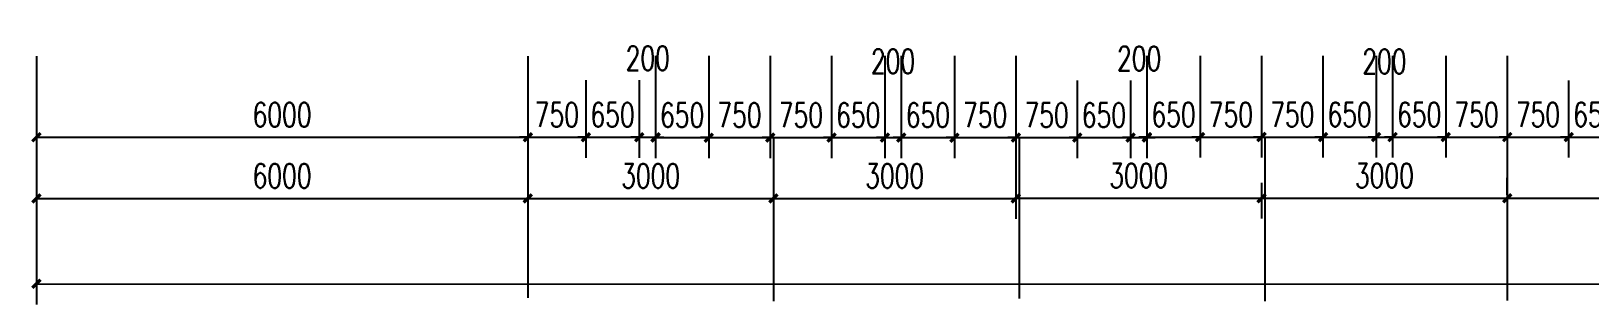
# Model space of a CAD drawing. Header units: millimetres. Extents: x -150677 to 588340, y -254013 to 149700.
# Drawn here: x 148189 to 167221, y 10123 to 13466 of the extents above; entities that cross this region are included whole.
import ezdxf

# ---------------------------------------------------------------- set-up
doc = ezdxf.new("R2010")
doc.units = ezdxf.units.MM
doc.header["$LTSCALE"] = 10
doc.header["$MEASUREMENT"] = 0
doc.layers.add('PUB_DIM', color=3, linetype='Continuous')
doc.styles.add('_TCH_DIM_T3', font='SIMPLEX', dxfattribs={"width": 0.705882, "bigfont": 'GBCBIG'})
doc.dimstyles.new('_TCH_ARCH&&100', dxfattribs={"dimtxt": 297.5, "dimasz": 100, "dimexe": 250, "dimexo": 300, "dimgap": 126.25, "dimtad": 1, "dimdec": 0, "dimzin": 0, "dimdsep": 46, "dimtxsty": '_TCH_DIM_T3', "dimblk": 'ARCHTICK', "dimcen": 0.09, "dimclrt": 7, "dimazin": 2, "dimtfac": 1, "dimtdec": 0, "dimtix": 1, "dimtmove": 2, "dimatfit": 3, "dimfxl": 1, "dimtolj": 1, "dimtzin": 0, "dimarcsym": 0})

# ---------------------------------------------------------------- blocks, each defined once
blk = doc.blocks.new('_ArchTick')
at = {"color": 0, "linetype": 'ByBlock', "const_width": 0.4}
blk.add_lwpolyline([(-0.5, -0.5), (0.5, 0.5)], dxfattribs=at)
blk = doc.blocks.new('*D46')
at = {"layer": 'Defpoints', "color": 0, "transparency": 16777216}
for p in [(148253, 13461), (154253, 13461), (154253, 12170)]:
    blk.add_point(p, dxfattribs=at)
at = {"layer": 'PUB_DIM', "color": 0, "lineweight": -2, "transparency": 16777216}
for p, q in [((148253, 13161), (148253, 11920)), ((154253, 13161), (154253, 11920)), ((148253, 12170), (154253, 12170))]:
    blk.add_line(p, q, dxfattribs=at)
at = {"layer": 'PUB_DIM', "color": 0, "lineweight": -2, "transparency": 16777216, "xscale": 100, "yscale": 100, "zscale": 100, "rotation": 180}
blk.add_blockref('_ArchTick', (148253, 12170), dxfattribs=at)
at = {"layer": 'PUB_DIM', "color": 0, "lineweight": -2, "transparency": 16777216, "xscale": 100, "yscale": 100, "zscale": 100}
blk.add_blockref('_ArchTick', (154253, 12170), dxfattribs=at)
at = {"layer": 'PUB_DIM', "color": 7, "transparency": 16777216, "insert": (151253, 12445), "char_height": 297.5, "attachment_point": 5, "style": '_TCH_DIM_T3'}
blk.add_mtext('\\A1;6000', dxfattribs=at)
blk = doc.blocks.new('*D47')
at = {"layer": 'Defpoints', "color": 0, "transparency": 16777216}
for p in [(148253, 12215), (154253, 12215), (154253, 11423)]:
    blk.add_point(p, dxfattribs=at)
at = {"layer": 'PUB_DIM', "color": 0, "lineweight": -2, "transparency": 16777216}
for p, q in [((148253, 11915), (148253, 11173)), ((154253, 11915), (154253, 11173)), ((148253, 11423), (154253, 11423))]:
    blk.add_line(p, q, dxfattribs=at)
at = {"layer": 'PUB_DIM', "color": 0, "lineweight": -2, "transparency": 16777216, "xscale": 100, "yscale": 100, "zscale": 100, "rotation": 180}
blk.add_blockref('_ArchTick', (148253, 11423), dxfattribs=at)
at = {"layer": 'PUB_DIM', "color": 0, "lineweight": -2, "transparency": 16777216, "xscale": 100, "yscale": 100, "zscale": 100}
blk.add_blockref('_ArchTick', (154253, 11423), dxfattribs=at)
at = {"layer": 'PUB_DIM', "color": 7, "transparency": 16777216, "insert": (151253, 11698), "char_height": 297.5, "attachment_point": 5, "style": '_TCH_DIM_T3'}
blk.add_mtext('\\A1;6000', dxfattribs=at)
blk = doc.blocks.new('*D48')
at = {"layer": 'Defpoints', "color": 0, "transparency": 16777216}
for p in [(154253, 12215), (157253, 12215), (157253, 11423)]:
    blk.add_point(p, dxfattribs=at)
at = {"layer": 'PUB_DIM', "color": 0, "lineweight": -2, "transparency": 16777216}
for p, q in [((154253, 11915), (154253, 11173)), ((157253, 11915), (157253, 11173)), ((154253, 11423), (157253, 11423))]:
    blk.add_line(p, q, dxfattribs=at)
at = {"layer": 'PUB_DIM', "color": 0, "lineweight": -2, "transparency": 16777216, "xscale": 100, "yscale": 100, "zscale": 100, "rotation": 180}
blk.add_blockref('_ArchTick', (154253, 11423), dxfattribs=at)
at = {"layer": 'PUB_DIM', "color": 0, "lineweight": -2, "transparency": 16777216, "xscale": 100, "yscale": 100, "zscale": 100}
blk.add_blockref('_ArchTick', (157253, 11423), dxfattribs=at)
at = {"layer": 'PUB_DIM', "color": 7, "transparency": 16777216, "insert": (155753, 11698), "char_height": 297.5, "attachment_point": 5, "style": '_TCH_DIM_T3'}
blk.add_mtext('\\A1;3000', dxfattribs=at)
blk = doc.blocks.new('*D49')
at = {"layer": 'Defpoints', "color": 0, "transparency": 16777216}
for p in [(157253, 12215), (160213, 12215), (160213, 11423)]:
    blk.add_point(p, dxfattribs=at)
at = {"layer": 'PUB_DIM', "color": 0, "lineweight": -2, "transparency": 16777216}
for p, q in [((157253, 11915), (157253, 11173)), ((160213, 11915), (160213, 11173)), ((157253, 11423), (160213, 11423))]:
    blk.add_line(p, q, dxfattribs=at)
at = {"layer": 'PUB_DIM', "color": 0, "lineweight": -2, "transparency": 16777216, "xscale": 100, "yscale": 100, "zscale": 100, "rotation": 180}
blk.add_blockref('_ArchTick', (157253, 11423), dxfattribs=at)
at = {"layer": 'PUB_DIM', "color": 0, "lineweight": -2, "transparency": 16777216, "xscale": 100, "yscale": 100, "zscale": 100}
blk.add_blockref('_ArchTick', (160213, 11423), dxfattribs=at)
at = {"layer": 'PUB_DIM', "color": 7, "transparency": 16777216, "insert": (158733, 11698), "char_height": 297.5, "attachment_point": 5, "style": '_TCH_DIM_T3'}
blk.add_mtext('\\A1;3000', dxfattribs=at)
blk = doc.blocks.new('*D50')
at = {"layer": 'Defpoints', "color": 0, "transparency": 16777216}
for p in [(169213, 11426), (166213, 11167), (169213, 11167)]:
    blk.add_point(p, dxfattribs=at)
at = {"layer": 'PUB_DIM', "color": 0, "lineweight": -2, "transparency": 16777216}
for p, q in [((166213, 11467), (166213, 11676)), ((169213, 11467), (169213, 11676)), ((166213, 11426), (169213, 11426))]:
    blk.add_line(p, q, dxfattribs=at)
at = {"layer": 'PUB_DIM', "color": 0, "lineweight": -2, "transparency": 16777216, "xscale": 100, "yscale": 100, "zscale": 100, "rotation": 180}
blk.add_blockref('_ArchTick', (166213, 11426), dxfattribs=at)
at = {"layer": 'PUB_DIM', "color": 0, "lineweight": -2, "transparency": 16777216, "xscale": 100, "yscale": 100, "zscale": 100}
blk.add_blockref('_ArchTick', (169213, 11426), dxfattribs=at)
at = {"layer": 'PUB_DIM', "color": 7, "transparency": 16777216, "insert": (167713, 11701), "char_height": 297.5, "attachment_point": 5, "style": '_TCH_DIM_T3'}
blk.add_mtext('\\A1;3000', dxfattribs=at)
blk = doc.blocks.new('*D64')
at = {"layer": 'Defpoints', "color": 0, "transparency": 16777216}
for p in [(148253, 11173), (209413, 11167), (209413, 10373)]:
    blk.add_point(p, dxfattribs=at)
at = {"layer": 'PUB_DIM', "color": 0, "lineweight": -2, "transparency": 16777216}
for p, q in [((148253, 10873), (148253, 10129)), ((209413, 10867), (209413, 10123)), ((148253, 10379), (209413, 10373))]:
    blk.add_line(p, q, dxfattribs=at)
at = {"layer": 'PUB_DIM', "color": 0, "lineweight": -2, "transparency": 16777216, "xscale": 100, "yscale": 100, "zscale": 100}
for p, rotation in [((148253, 10379), 179.9941247959615), ((209413, 10373), 359.9941247959615)]:
    blk.add_blockref('_ArchTick', p, dxfattribs=dict(at, rotation=rotation))
at = {"layer": 'PUB_DIM', "color": 7, "transparency": 16777216, "insert": (178833, 10651), "char_height": 297.5, "attachment_point": 5, "rotation": 359.9941, "style": '_TCH_DIM_T3'}
blk.add_mtext('\\A1;61200', dxfattribs=at)
blk = doc.blocks.new('*D193')
at = {"layer": 'Defpoints', "color": 0, "transparency": 16777216}
for p in [(166963, 13161), (167613, 13161), (167613, 12172)]:
    blk.add_point(p, dxfattribs=at)
at = {"layer": 'PUB_DIM', "color": 0, "lineweight": -2, "transparency": 16777216}
for p, q in [((166963, 12861), (166963, 11922)), ((167613, 12861), (167613, 11922)), ((166963, 12172), (166863, 12172)), ((166963, 12172), (167613, 12172)), ((167613, 12172), (167713, 12172))]:
    blk.add_line(p, q, dxfattribs=at)
at = {"layer": 'PUB_DIM', "color": 0, "lineweight": -2, "transparency": 16777216, "xscale": 100, "yscale": 100, "zscale": 100}
blk.add_blockref('_ArchTick', (166963, 12172), dxfattribs=at)
at = {"layer": 'PUB_DIM', "color": 0, "lineweight": -2, "transparency": 16777216, "xscale": 100, "yscale": 100, "zscale": 100, "rotation": 180}
blk.add_blockref('_ArchTick', (167613, 12172), dxfattribs=at)
at = {"layer": 'PUB_DIM', "color": 7, "transparency": 16777216, "insert": (167288, 12447), "char_height": 297.5, "attachment_point": 5, "style": '_TCH_DIM_T3'}
blk.add_mtext('\\A1;650', dxfattribs=at)
blk = doc.blocks.new('*D194')
at = {"layer": 'Defpoints', "color": 0, "transparency": 16777216}
for p in [(166213, 13161), (166963, 13161), (166963, 12172)]:
    blk.add_point(p, dxfattribs=at)
at = {"layer": 'PUB_DIM', "color": 0, "lineweight": -2, "transparency": 16777216}
for p, q in [((166213, 12861), (166213, 11922)), ((166963, 12861), (166963, 11922)), ((166213, 12172), (166113, 12172)), ((166213, 12172), (166963, 12172)), ((166963, 12172), (167063, 12172))]:
    blk.add_line(p, q, dxfattribs=at)
at = {"layer": 'PUB_DIM', "color": 0, "lineweight": -2, "transparency": 16777216, "xscale": 100, "yscale": 100, "zscale": 100}
blk.add_blockref('_ArchTick', (166213, 12172), dxfattribs=at)
at = {"layer": 'PUB_DIM', "color": 0, "lineweight": -2, "transparency": 16777216, "xscale": 100, "yscale": 100, "zscale": 100, "rotation": 180}
blk.add_blockref('_ArchTick', (166963, 12172), dxfattribs=at)
at = {"layer": 'PUB_DIM', "color": 7, "transparency": 16777216, "insert": (166588, 12447), "char_height": 297.5, "attachment_point": 5, "style": '_TCH_DIM_T3'}
blk.add_mtext('\\A1;750', dxfattribs=at)
blk = doc.blocks.new('*D195')
at = {"layer": 'Defpoints', "color": 0, "transparency": 16777216}
for p in [(165463, 13463), (166213, 13463), (166213, 12172)]:
    blk.add_point(p, dxfattribs=at)
at = {"layer": 'PUB_DIM', "color": 0, "lineweight": -2, "transparency": 16777216}
for p, q in [((165463, 13163), (165463, 11922)), ((166213, 13163), (166213, 11922)), ((165463, 12172), (165363, 12172)), ((165463, 12172), (166213, 12172)), ((166213, 12172), (166313, 12172))]:
    blk.add_line(p, q, dxfattribs=at)
at = {"layer": 'PUB_DIM', "color": 0, "lineweight": -2, "transparency": 16777216, "xscale": 100, "yscale": 100, "zscale": 100}
blk.add_blockref('_ArchTick', (165463, 12172), dxfattribs=at)
at = {"layer": 'PUB_DIM', "color": 0, "lineweight": -2, "transparency": 16777216, "xscale": 100, "yscale": 100, "zscale": 100, "rotation": 180}
blk.add_blockref('_ArchTick', (166213, 12172), dxfattribs=at)
at = {"layer": 'PUB_DIM', "color": 7, "transparency": 16777216, "insert": (165838, 12447), "char_height": 297.5, "attachment_point": 5, "style": '_TCH_DIM_T3'}
blk.add_mtext('\\A1;750', dxfattribs=at)
blk = doc.blocks.new('*D196')
at = {"layer": 'Defpoints', "color": 0, "transparency": 16777216}
for p in [(164813, 13463), (165463, 13463), (165463, 12172)]:
    blk.add_point(p, dxfattribs=at)
at = {"layer": 'PUB_DIM', "color": 0, "lineweight": -2, "transparency": 16777216}
for p, q in [((164813, 13163), (164813, 11922)), ((165463, 13163), (165463, 11922)), ((164813, 12172), (164713, 12172)), ((164813, 12172), (165463, 12172)), ((165463, 12172), (165563, 12172))]:
    blk.add_line(p, q, dxfattribs=at)
at = {"layer": 'PUB_DIM', "color": 0, "lineweight": -2, "transparency": 16777216, "xscale": 100, "yscale": 100, "zscale": 100}
blk.add_blockref('_ArchTick', (164813, 12172), dxfattribs=at)
at = {"layer": 'PUB_DIM', "color": 0, "lineweight": -2, "transparency": 16777216, "xscale": 100, "yscale": 100, "zscale": 100, "rotation": 180}
blk.add_blockref('_ArchTick', (165463, 12172), dxfattribs=at)
at = {"layer": 'PUB_DIM', "color": 7, "transparency": 16777216, "insert": (165138, 12447), "char_height": 297.5, "attachment_point": 5, "style": '_TCH_DIM_T3'}
blk.add_mtext('\\A1;650', dxfattribs=at)
blk = doc.blocks.new('*D197')
at = {"layer": 'Defpoints', "color": 0, "transparency": 16777216}
for p in [(164613, 13463), (164813, 13463), (164813, 12172)]:
    blk.add_point(p, dxfattribs=at)
at = {"layer": 'PUB_DIM', "color": 0, "lineweight": -2, "transparency": 16777216}
for p, q in [((164613, 13163), (164613, 11922)), ((164813, 13163), (164813, 11922)), ((164613, 12172), (164513, 12172)), ((164613, 12172), (164813, 12172)), ((164813, 12172), (164913, 12172))]:
    blk.add_line(p, q, dxfattribs=at)
at = {"layer": 'PUB_DIM', "color": 0, "lineweight": -2, "transparency": 16777216, "xscale": 100, "yscale": 100, "zscale": 100}
blk.add_blockref('_ArchTick', (164613, 12172), dxfattribs=at)
at = {"layer": 'PUB_DIM', "color": 0, "lineweight": -2, "transparency": 16777216, "xscale": 100, "yscale": 100, "zscale": 100, "rotation": 180}
blk.add_blockref('_ArchTick', (164813, 12172), dxfattribs=at)
at = {"layer": 'PUB_DIM', "color": 7, "transparency": 16777216, "insert": (164713, 13095), "char_height": 297.5, "attachment_point": 5, "style": '_TCH_DIM_T3'}
blk.add_mtext('\\A1;200', dxfattribs=at)
blk = doc.blocks.new('*D198')
at = {"layer": 'Defpoints', "color": 0, "transparency": 16777216}
for p in [(163963, 13463), (164613, 13463), (164613, 12172)]:
    blk.add_point(p, dxfattribs=at)
at = {"layer": 'PUB_DIM', "color": 0, "lineweight": -2, "transparency": 16777216}
for p, q in [((163963, 13163), (163963, 11922)), ((164613, 13163), (164613, 11922)), ((163963, 12172), (163863, 12172)), ((163963, 12172), (164613, 12172)), ((164613, 12172), (164713, 12172))]:
    blk.add_line(p, q, dxfattribs=at)
at = {"layer": 'PUB_DIM', "color": 0, "lineweight": -2, "transparency": 16777216, "xscale": 100, "yscale": 100, "zscale": 100}
blk.add_blockref('_ArchTick', (163963, 12172), dxfattribs=at)
at = {"layer": 'PUB_DIM', "color": 0, "lineweight": -2, "transparency": 16777216, "xscale": 100, "yscale": 100, "zscale": 100, "rotation": 180}
blk.add_blockref('_ArchTick', (164613, 12172), dxfattribs=at)
at = {"layer": 'PUB_DIM', "color": 7, "transparency": 16777216, "insert": (164288, 12447), "char_height": 297.5, "attachment_point": 5, "style": '_TCH_DIM_T3'}
blk.add_mtext('\\A1;650', dxfattribs=at)
blk = doc.blocks.new('*D199')
at = {"layer": 'Defpoints', "color": 0, "transparency": 16777216}
for p in [(163213, 13463), (163963, 13463), (163963, 12172)]:
    blk.add_point(p, dxfattribs=at)
at = {"layer": 'PUB_DIM', "color": 0, "lineweight": -2, "transparency": 16777216}
for p, q in [((163213, 13163), (163213, 11922)), ((163963, 13163), (163963, 11922)), ((163213, 12172), (163113, 12172)), ((163213, 12172), (163963, 12172)), ((163963, 12172), (164063, 12172))]:
    blk.add_line(p, q, dxfattribs=at)
at = {"layer": 'PUB_DIM', "color": 0, "lineweight": -2, "transparency": 16777216, "xscale": 100, "yscale": 100, "zscale": 100}
blk.add_blockref('_ArchTick', (163213, 12172), dxfattribs=at)
at = {"layer": 'PUB_DIM', "color": 0, "lineweight": -2, "transparency": 16777216, "xscale": 100, "yscale": 100, "zscale": 100, "rotation": 180}
blk.add_blockref('_ArchTick', (163963, 12172), dxfattribs=at)
at = {"layer": 'PUB_DIM', "color": 7, "transparency": 16777216, "insert": (163588, 12447), "char_height": 297.5, "attachment_point": 5, "style": '_TCH_DIM_T3'}
blk.add_mtext('\\A1;750', dxfattribs=at)
blk = doc.blocks.new('*D200')
at = {"layer": 'Defpoints', "color": 0, "transparency": 16777216}
for p in [(162463, 13463), (163213, 13463), (163213, 12172)]:
    blk.add_point(p, dxfattribs=at)
at = {"layer": 'PUB_DIM', "color": 0, "lineweight": -2, "transparency": 16777216}
for p, q in [((162463, 13163), (162463, 11922)), ((163213, 13163), (163213, 11922)), ((162463, 12172), (162363, 12172)), ((162463, 12172), (163213, 12172)), ((163213, 12172), (163313, 12172))]:
    blk.add_line(p, q, dxfattribs=at)
at = {"layer": 'PUB_DIM', "color": 0, "lineweight": -2, "transparency": 16777216, "xscale": 100, "yscale": 100, "zscale": 100}
blk.add_blockref('_ArchTick', (162463, 12172), dxfattribs=at)
at = {"layer": 'PUB_DIM', "color": 0, "lineweight": -2, "transparency": 16777216, "xscale": 100, "yscale": 100, "zscale": 100, "rotation": 180}
blk.add_blockref('_ArchTick', (163213, 12172), dxfattribs=at)
at = {"layer": 'PUB_DIM', "color": 7, "transparency": 16777216, "insert": (162838, 12447), "char_height": 297.5, "attachment_point": 5, "style": '_TCH_DIM_T3'}
blk.add_mtext('\\A1;750', dxfattribs=at)
blk = doc.blocks.new('*D201')
at = {"layer": 'Defpoints', "color": 0, "transparency": 16777216}
for p in [(161813, 13463), (162463, 13463), (162463, 12172)]:
    blk.add_point(p, dxfattribs=at)
at = {"layer": 'PUB_DIM', "color": 0, "lineweight": -2, "transparency": 16777216}
for p, q in [((161813, 13163), (161813, 11922)), ((162463, 13163), (162463, 11922)), ((161813, 12172), (161713, 12172)), ((161813, 12172), (162463, 12172)), ((162463, 12172), (162563, 12172))]:
    blk.add_line(p, q, dxfattribs=at)
at = {"layer": 'PUB_DIM', "color": 0, "lineweight": -2, "transparency": 16777216, "xscale": 100, "yscale": 100, "zscale": 100}
blk.add_blockref('_ArchTick', (161813, 12172), dxfattribs=at)
at = {"layer": 'PUB_DIM', "color": 0, "lineweight": -2, "transparency": 16777216, "xscale": 100, "yscale": 100, "zscale": 100, "rotation": 180}
blk.add_blockref('_ArchTick', (162463, 12172), dxfattribs=at)
at = {"layer": 'PUB_DIM', "color": 7, "transparency": 16777216, "insert": (162138, 12447), "char_height": 297.5, "attachment_point": 5, "style": '_TCH_DIM_T3'}
blk.add_mtext('\\A1;650', dxfattribs=at)
blk = doc.blocks.new('*D202')
at = {"layer": 'Defpoints', "color": 0, "transparency": 16777216}
for p in [(161613, 13163), (161813, 13163), (161813, 12165)]:
    blk.add_point(p, dxfattribs=at)
at = {"layer": 'PUB_DIM', "color": 0, "lineweight": -2, "transparency": 16777216}
for p, q in [((161613, 12863), (161613, 11915)), ((161813, 12863), (161813, 11915)), ((161613, 12165), (161513, 12165)), ((161613, 12165), (161813, 12165)), ((161813, 12165), (161913, 12165))]:
    blk.add_line(p, q, dxfattribs=at)
at = {"layer": 'PUB_DIM', "color": 0, "lineweight": -2, "transparency": 16777216, "xscale": 100, "yscale": 100, "zscale": 100}
blk.add_blockref('_ArchTick', (161613, 12165), dxfattribs=at)
at = {"layer": 'PUB_DIM', "color": 0, "lineweight": -2, "transparency": 16777216, "xscale": 100, "yscale": 100, "zscale": 100, "rotation": 180}
blk.add_blockref('_ArchTick', (161813, 12165), dxfattribs=at)
at = {"layer": 'PUB_DIM', "color": 7, "transparency": 16777216, "insert": (161718, 13131), "char_height": 297.5, "attachment_point": 5, "style": '_TCH_DIM_T3'}
blk.add_mtext('\\A1;200', dxfattribs=at)
blk = doc.blocks.new('*D203')
at = {"layer": 'Defpoints', "color": 0, "transparency": 16777216}
for p in [(160963, 13163), (161613, 13163), (161613, 12165)]:
    blk.add_point(p, dxfattribs=at)
at = {"layer": 'PUB_DIM', "color": 0, "lineweight": -2, "transparency": 16777216}
for p, q in [((160963, 12863), (160963, 11915)), ((161613, 12863), (161613, 11915)), ((160963, 12165), (160863, 12165)), ((160963, 12165), (161613, 12165)), ((161613, 12165), (161713, 12165))]:
    blk.add_line(p, q, dxfattribs=at)
at = {"layer": 'PUB_DIM', "color": 0, "lineweight": -2, "transparency": 16777216, "xscale": 100, "yscale": 100, "zscale": 100}
blk.add_blockref('_ArchTick', (160963, 12165), dxfattribs=at)
at = {"layer": 'PUB_DIM', "color": 0, "lineweight": -2, "transparency": 16777216, "xscale": 100, "yscale": 100, "zscale": 100, "rotation": 180}
blk.add_blockref('_ArchTick', (161613, 12165), dxfattribs=at)
at = {"layer": 'PUB_DIM', "color": 7, "transparency": 16777216, "insert": (161288, 12440), "char_height": 297.5, "attachment_point": 5, "style": '_TCH_DIM_T3'}
blk.add_mtext('\\A1;650', dxfattribs=at)
blk = doc.blocks.new('*D204')
at = {"layer": 'Defpoints', "color": 0, "transparency": 16777216}
for p in [(160213, 13163), (160963, 13163), (160963, 12165)]:
    blk.add_point(p, dxfattribs=at)
at = {"layer": 'PUB_DIM', "color": 0, "lineweight": -2, "transparency": 16777216}
for p, q in [((160213, 12863), (160213, 11915)), ((160963, 12863), (160963, 11915)), ((160213, 12165), (160113, 12165)), ((160213, 12165), (160963, 12165)), ((160963, 12165), (161063, 12165))]:
    blk.add_line(p, q, dxfattribs=at)
at = {"layer": 'PUB_DIM', "color": 0, "lineweight": -2, "transparency": 16777216, "xscale": 100, "yscale": 100, "zscale": 100}
blk.add_blockref('_ArchTick', (160213, 12165), dxfattribs=at)
at = {"layer": 'PUB_DIM', "color": 0, "lineweight": -2, "transparency": 16777216, "xscale": 100, "yscale": 100, "zscale": 100, "rotation": 180}
blk.add_blockref('_ArchTick', (160963, 12165), dxfattribs=at)
at = {"layer": 'PUB_DIM', "color": 7, "transparency": 16777216, "insert": (160588, 12440), "char_height": 297.5, "attachment_point": 5, "style": '_TCH_DIM_T3'}
blk.add_mtext('\\A1;750', dxfattribs=at)
blk = doc.blocks.new('*D205')
at = {"layer": 'Defpoints', "color": 0, "transparency": 16777216}
for p in [(159463, 13466), (160213, 13466), (160213, 12165)]:
    blk.add_point(p, dxfattribs=at)
at = {"layer": 'PUB_DIM', "color": 0, "lineweight": -2, "transparency": 16777216}
for p, q in [((159463, 13166), (159463, 11915)), ((160213, 13166), (160213, 11915)), ((159463, 12165), (159363, 12165)), ((159463, 12165), (160213, 12165)), ((160213, 12165), (160313, 12165))]:
    blk.add_line(p, q, dxfattribs=at)
at = {"layer": 'PUB_DIM', "color": 0, "lineweight": -2, "transparency": 16777216, "xscale": 100, "yscale": 100, "zscale": 100}
blk.add_blockref('_ArchTick', (159463, 12165), dxfattribs=at)
at = {"layer": 'PUB_DIM', "color": 0, "lineweight": -2, "transparency": 16777216, "xscale": 100, "yscale": 100, "zscale": 100, "rotation": 180}
blk.add_blockref('_ArchTick', (160213, 12165), dxfattribs=at)
at = {"layer": 'PUB_DIM', "color": 7, "transparency": 16777216, "insert": (159838, 12440), "char_height": 297.5, "attachment_point": 5, "style": '_TCH_DIM_T3'}
blk.add_mtext('\\A1;750', dxfattribs=at)
blk = doc.blocks.new('*D206')
at = {"layer": 'Defpoints', "color": 0, "transparency": 16777216}
for p in [(158813, 13466), (159463, 13466), (159463, 12165)]:
    blk.add_point(p, dxfattribs=at)
at = {"layer": 'PUB_DIM', "color": 0, "lineweight": -2, "transparency": 16777216}
for p, q in [((158813, 13166), (158813, 11915)), ((159463, 13166), (159463, 11915)), ((158813, 12165), (158713, 12165)), ((158813, 12165), (159463, 12165)), ((159463, 12165), (159563, 12165))]:
    blk.add_line(p, q, dxfattribs=at)
at = {"layer": 'PUB_DIM', "color": 0, "lineweight": -2, "transparency": 16777216, "xscale": 100, "yscale": 100, "zscale": 100}
blk.add_blockref('_ArchTick', (158813, 12165), dxfattribs=at)
at = {"layer": 'PUB_DIM', "color": 0, "lineweight": -2, "transparency": 16777216, "xscale": 100, "yscale": 100, "zscale": 100, "rotation": 180}
blk.add_blockref('_ArchTick', (159463, 12165), dxfattribs=at)
at = {"layer": 'PUB_DIM', "color": 7, "transparency": 16777216, "insert": (159138, 12440), "char_height": 297.5, "attachment_point": 5, "style": '_TCH_DIM_T3'}
blk.add_mtext('\\A1;650', dxfattribs=at)
blk = doc.blocks.new('*D207')
at = {"layer": 'Defpoints', "color": 0, "transparency": 16777216}
for p in [(158613, 13466), (158813, 13466), (158813, 12165)]:
    blk.add_point(p, dxfattribs=at)
at = {"layer": 'PUB_DIM', "color": 0, "lineweight": -2, "transparency": 16777216}
for p, q in [((158613, 13166), (158613, 11915)), ((158813, 13166), (158813, 11915)), ((158613, 12165), (158513, 12165)), ((158613, 12165), (158813, 12165)), ((158813, 12165), (158913, 12165))]:
    blk.add_line(p, q, dxfattribs=at)
at = {"layer": 'PUB_DIM', "color": 0, "lineweight": -2, "transparency": 16777216, "xscale": 100, "yscale": 100, "zscale": 100}
blk.add_blockref('_ArchTick', (158613, 12165), dxfattribs=at)
at = {"layer": 'PUB_DIM', "color": 0, "lineweight": -2, "transparency": 16777216, "xscale": 100, "yscale": 100, "zscale": 100, "rotation": 180}
blk.add_blockref('_ArchTick', (158813, 12165), dxfattribs=at)
at = {"layer": 'PUB_DIM', "color": 7, "transparency": 16777216, "insert": (158713, 13097), "char_height": 297.5, "attachment_point": 5, "style": '_TCH_DIM_T3'}
blk.add_mtext('\\A1;200', dxfattribs=at)
blk = doc.blocks.new('*D208')
at = {"layer": 'Defpoints', "color": 0, "transparency": 16777216}
for p in [(157963, 13466), (158613, 13466), (158613, 12165)]:
    blk.add_point(p, dxfattribs=at)
at = {"layer": 'PUB_DIM', "color": 0, "lineweight": -2, "transparency": 16777216}
for p, q in [((157963, 13166), (157963, 11915)), ((158613, 13166), (158613, 11915)), ((157963, 12165), (157863, 12165)), ((157963, 12165), (158613, 12165)), ((158613, 12165), (158713, 12165))]:
    blk.add_line(p, q, dxfattribs=at)
at = {"layer": 'PUB_DIM', "color": 0, "lineweight": -2, "transparency": 16777216, "xscale": 100, "yscale": 100, "zscale": 100}
blk.add_blockref('_ArchTick', (157963, 12165), dxfattribs=at)
at = {"layer": 'PUB_DIM', "color": 0, "lineweight": -2, "transparency": 16777216, "xscale": 100, "yscale": 100, "zscale": 100, "rotation": 180}
blk.add_blockref('_ArchTick', (158613, 12165), dxfattribs=at)
at = {"layer": 'PUB_DIM', "color": 7, "transparency": 16777216, "insert": (158288, 12440), "char_height": 297.5, "attachment_point": 5, "style": '_TCH_DIM_T3'}
blk.add_mtext('\\A1;650', dxfattribs=at)
blk = doc.blocks.new('*D209')
at = {"layer": 'Defpoints', "color": 0, "transparency": 16777216}
for p in [(157213, 13466), (157963, 13466), (157963, 12165)]:
    blk.add_point(p, dxfattribs=at)
at = {"layer": 'PUB_DIM', "color": 0, "lineweight": -2, "transparency": 16777216}
for p, q in [((157213, 13166), (157213, 11915)), ((157963, 13166), (157963, 11915)), ((157213, 12165), (157113, 12165)), ((157213, 12165), (157963, 12165)), ((157963, 12165), (158063, 12165))]:
    blk.add_line(p, q, dxfattribs=at)
at = {"layer": 'PUB_DIM', "color": 0, "lineweight": -2, "transparency": 16777216, "xscale": 100, "yscale": 100, "zscale": 100}
blk.add_blockref('_ArchTick', (157213, 12165), dxfattribs=at)
at = {"layer": 'PUB_DIM', "color": 0, "lineweight": -2, "transparency": 16777216, "xscale": 100, "yscale": 100, "zscale": 100, "rotation": 180}
blk.add_blockref('_ArchTick', (157963, 12165), dxfattribs=at)
at = {"layer": 'PUB_DIM', "color": 7, "transparency": 16777216, "insert": (157588, 12440), "char_height": 297.5, "attachment_point": 5, "style": '_TCH_DIM_T3'}
blk.add_mtext('\\A1;750', dxfattribs=at)
blk = doc.blocks.new('*D210')
at = {"layer": 'Defpoints', "color": 0, "transparency": 16777216}
for p in [(156463, 13466), (157213, 13466), (157213, 12165)]:
    blk.add_point(p, dxfattribs=at)
at = {"layer": 'PUB_DIM', "color": 0, "lineweight": -2, "transparency": 16777216}
for p, q in [((156463, 13166), (156463, 11915)), ((157213, 13166), (157213, 11915)), ((156463, 12165), (156363, 12165)), ((156463, 12165), (157213, 12165)), ((157213, 12165), (157313, 12165))]:
    blk.add_line(p, q, dxfattribs=at)
at = {"layer": 'PUB_DIM', "color": 0, "lineweight": -2, "transparency": 16777216, "xscale": 100, "yscale": 100, "zscale": 100}
blk.add_blockref('_ArchTick', (156463, 12165), dxfattribs=at)
at = {"layer": 'PUB_DIM', "color": 0, "lineweight": -2, "transparency": 16777216, "xscale": 100, "yscale": 100, "zscale": 100, "rotation": 180}
blk.add_blockref('_ArchTick', (157213, 12165), dxfattribs=at)
at = {"layer": 'PUB_DIM', "color": 7, "transparency": 16777216, "insert": (156838, 12440), "char_height": 297.5, "attachment_point": 5, "style": '_TCH_DIM_T3'}
blk.add_mtext('\\A1;750', dxfattribs=at)
blk = doc.blocks.new('*D211')
at = {"layer": 'Defpoints', "color": 0, "transparency": 16777216}
for p in [(155813, 13466), (156463, 13466), (156463, 12165)]:
    blk.add_point(p, dxfattribs=at)
at = {"layer": 'PUB_DIM', "color": 0, "lineweight": -2, "transparency": 16777216}
for p, q in [((155813, 13166), (155813, 11915)), ((156463, 13166), (156463, 11915)), ((155813, 12165), (155713, 12165)), ((155813, 12165), (156463, 12165)), ((156463, 12165), (156563, 12165))]:
    blk.add_line(p, q, dxfattribs=at)
at = {"layer": 'PUB_DIM', "color": 0, "lineweight": -2, "transparency": 16777216, "xscale": 100, "yscale": 100, "zscale": 100}
blk.add_blockref('_ArchTick', (155813, 12165), dxfattribs=at)
at = {"layer": 'PUB_DIM', "color": 0, "lineweight": -2, "transparency": 16777216, "xscale": 100, "yscale": 100, "zscale": 100, "rotation": 180}
blk.add_blockref('_ArchTick', (156463, 12165), dxfattribs=at)
at = {"layer": 'PUB_DIM', "color": 7, "transparency": 16777216, "insert": (156138, 12440), "char_height": 297.5, "attachment_point": 5, "style": '_TCH_DIM_T3'}
blk.add_mtext('\\A1;650', dxfattribs=at)
blk = doc.blocks.new('*D212')
at = {"layer": 'Defpoints', "color": 0, "transparency": 16777216}
for p in [(155613, 13166), (155813, 13166), (155813, 12170)]:
    blk.add_point(p, dxfattribs=at)
at = {"layer": 'PUB_DIM', "color": 0, "lineweight": -2, "transparency": 16777216}
for p, q in [((155613, 12866), (155613, 11920)), ((155813, 12866), (155813, 11920)), ((155613, 12170), (155513, 12170)), ((155613, 12170), (155813, 12170)), ((155813, 12170), (155913, 12170))]:
    blk.add_line(p, q, dxfattribs=at)
at = {"layer": 'PUB_DIM', "color": 0, "lineweight": -2, "transparency": 16777216, "xscale": 100, "yscale": 100, "zscale": 100}
blk.add_blockref('_ArchTick', (155613, 12170), dxfattribs=at)
at = {"layer": 'PUB_DIM', "color": 0, "lineweight": -2, "transparency": 16777216, "xscale": 100, "yscale": 100, "zscale": 100, "rotation": 180}
blk.add_blockref('_ArchTick', (155813, 12170), dxfattribs=at)
at = {"layer": 'PUB_DIM', "color": 7, "transparency": 16777216, "insert": (155718, 13134), "char_height": 297.5, "attachment_point": 5, "style": '_TCH_DIM_T3'}
blk.add_mtext('\\A1;200', dxfattribs=at)
blk = doc.blocks.new('*D213')
at = {"layer": 'Defpoints', "color": 0, "transparency": 16777216}
for p in [(154963, 13166), (155613, 13166), (155613, 12170)]:
    blk.add_point(p, dxfattribs=at)
at = {"layer": 'PUB_DIM', "color": 0, "lineweight": -2, "transparency": 16777216}
for p, q in [((154963, 12866), (154963, 11920)), ((155613, 12866), (155613, 11920)), ((154963, 12170), (154863, 12170)), ((154963, 12170), (155613, 12170)), ((155613, 12170), (155713, 12170))]:
    blk.add_line(p, q, dxfattribs=at)
at = {"layer": 'PUB_DIM', "color": 0, "lineweight": -2, "transparency": 16777216, "xscale": 100, "yscale": 100, "zscale": 100}
blk.add_blockref('_ArchTick', (154963, 12170), dxfattribs=at)
at = {"layer": 'PUB_DIM', "color": 0, "lineweight": -2, "transparency": 16777216, "xscale": 100, "yscale": 100, "zscale": 100, "rotation": 180}
blk.add_blockref('_ArchTick', (155613, 12170), dxfattribs=at)
at = {"layer": 'PUB_DIM', "color": 7, "transparency": 16777216, "insert": (155288, 12445), "char_height": 297.5, "attachment_point": 5, "style": '_TCH_DIM_T3'}
blk.add_mtext('\\A1;650', dxfattribs=at)
blk = doc.blocks.new('*D214')
at = {"layer": 'Defpoints', "color": 0, "transparency": 16777216}
for p in [(154253, 13166), (154963, 13166), (154963, 12170)]:
    blk.add_point(p, dxfattribs=at)
at = {"layer": 'PUB_DIM', "color": 0, "lineweight": -2, "transparency": 16777216}
for p, q in [((154253, 12866), (154253, 11920)), ((154963, 12866), (154963, 11920)), ((154253, 12170), (154153, 12170)), ((154253, 12170), (154963, 12170)), ((154963, 12170), (155063, 12170))]:
    blk.add_line(p, q, dxfattribs=at)
at = {"layer": 'PUB_DIM', "color": 0, "lineweight": -2, "transparency": 16777216, "xscale": 100, "yscale": 100, "zscale": 100}
blk.add_blockref('_ArchTick', (154253, 12170), dxfattribs=at)
at = {"layer": 'PUB_DIM', "color": 0, "lineweight": -2, "transparency": 16777216, "xscale": 100, "yscale": 100, "zscale": 100, "rotation": 180}
blk.add_blockref('_ArchTick', (154963, 12170), dxfattribs=at)
at = {"layer": 'PUB_DIM', "color": 7, "transparency": 16777216, "insert": (154608, 12445), "char_height": 297.5, "attachment_point": 5, "style": '_TCH_DIM_T3'}
blk.add_mtext('\\A1;750', dxfattribs=at)
blk = doc.blocks.new('*D307')
at = {"layer": 'Defpoints', "color": 0, "transparency": 16777216}
for p in [(160213, 11915), (163213, 11915), (163213, 11426)]:
    blk.add_point(p, dxfattribs=at)
at = {"layer": 'PUB_DIM', "color": 0, "lineweight": -2, "transparency": 16777216}
for p, q in [((160213, 11615), (160213, 11176)), ((163213, 11615), (163213, 11176)), ((160213, 11426), (163213, 11426))]:
    blk.add_line(p, q, dxfattribs=at)
at = {"layer": 'PUB_DIM', "color": 0, "lineweight": -2, "transparency": 16777216, "xscale": 100, "yscale": 100, "zscale": 100, "rotation": 180}
blk.add_blockref('_ArchTick', (160213, 11426), dxfattribs=at)
at = {"layer": 'PUB_DIM', "color": 0, "lineweight": -2, "transparency": 16777216, "xscale": 100, "yscale": 100, "zscale": 100}
blk.add_blockref('_ArchTick', (163213, 11426), dxfattribs=at)
at = {"layer": 'PUB_DIM', "color": 7, "transparency": 16777216, "insert": (161713, 11701), "char_height": 297.5, "attachment_point": 5, "style": '_TCH_DIM_T3'}
blk.add_mtext('\\A1;3000', dxfattribs=at)
blk = doc.blocks.new('*D308')
at = {"layer": 'Defpoints', "color": 0, "transparency": 16777216}
for p in [(163213, 11915), (166213, 11915), (166213, 11426)]:
    blk.add_point(p, dxfattribs=at)
at = {"layer": 'PUB_DIM', "color": 0, "lineweight": -2, "transparency": 16777216}
for p, q in [((163213, 11615), (163213, 11176)), ((166213, 11615), (166213, 11176)), ((163213, 11426), (166213, 11426))]:
    blk.add_line(p, q, dxfattribs=at)
at = {"layer": 'PUB_DIM', "color": 0, "lineweight": -2, "transparency": 16777216, "xscale": 100, "yscale": 100, "zscale": 100, "rotation": 180}
blk.add_blockref('_ArchTick', (163213, 11426), dxfattribs=at)
at = {"layer": 'PUB_DIM', "color": 0, "lineweight": -2, "transparency": 16777216, "xscale": 100, "yscale": 100, "zscale": 100}
blk.add_blockref('_ArchTick', (166213, 11426), dxfattribs=at)
at = {"layer": 'PUB_DIM', "color": 7, "transparency": 16777216, "insert": (164713, 11701), "char_height": 297.5, "attachment_point": 5, "style": '_TCH_DIM_T3'}
blk.add_mtext('\\A1;3000', dxfattribs=at)

msp = doc.modelspace()

# ---------------------------------------------------------------- linework, layer by layer
at = {"layer": 'PUB_DIM'}
for p, q in [((154253.1, 12208.1), (154253.1, 10208.1)), ((148253.1, 12169.7), (148253.1, 10169.7)), ((157253.1, 12169.7), (157253.1, 10169.7)), ((160253.1, 12169.7), (160253.1, 10200.8)), ((163253.1, 12169.7), (163253.1, 10169.7)), ((166213.1, 12169.7), (166213.1, 10174.7))]:
    msp.add_line(p, q, dxfattribs=at)

# ---------------------------------------------------------------- dimensions: what is measured, and where the dimension line sits
for p1, p2, distance, picture, middle in [((148253.1, 13460.5), (154253.1, 13460.5), -1290.2, '*D46', (151253.1, 12445.3)), ((155813.1, 13465.5), (156463.1, 13465.5), -1300.2, '*D211', (156138.1, 12440.3)), ((156463.1, 13465.5), (157213.1, 13465.5), -1300.2, '*D210', (156838.1, 12440.3)), ((157213.1, 13465.5), (157963.1, 13465.5), -1300.2, '*D209', (157588.1, 12440.3)), ((157963.1, 13465.5), (158613.1, 13465.5), -1300.2, '*D208', (158288.1, 12440.3)), ((158813.1, 13465.5), (159463.1, 13465.5), -1300.2, '*D206', (159138.1, 12440.3)), ((159463.1, 13465.5), (160213.1, 13465.5), -1300.2, '*D205', (159838.1, 12440.3)), ((161813.1, 13463), (162463.1, 13463), -1290.8, '*D201', (162138.1, 12447.2)), ((162463.1, 13463), (163213.1, 13463), -1290.8, '*D200', (162838.1, 12447.2)), ((163213.1, 13463), (163963.1, 13463), -1290.8, '*D199', (163588.1, 12447.2)), ((163963.1, 13463), (164613.1, 13463), -1290.8, '*D198', (164288.1, 12447.2)), ((164813.1, 13463), (165463.1, 13463), -1290.8, '*D196', (165138.1, 12447.2)), ((165463.1, 13463), (166213.1, 13463), -1290.8, '*D195', (165838.1, 12447.2)), ((154963.1, 13165.5), (155613.1, 13165.5), -995.2, '*D213', (155288.1, 12445.3)), ((160213.1, 13163), (160963.1, 13163), -997.7, '*D204', (160588.1, 12440.3)), ((160963.1, 13163), (161613.1, 13163), -997.7, '*D203', (161288.1, 12440.3)), ((166213.1, 13160.5), (166963.1, 13160.5), -988.3, '*D194', (166588.1, 12447.2)), ((166963.1, 13160.5), (167613.1, 13160.5), -988.3, '*D193', (167288.1, 12447.2)), ((148253.1, 12215.3), (154253.1, 12215.3), -792.5, '*D47', (151253.1, 11697.9)), ((154253.1, 12215.3), (157253.1, 12215.3), -792.5, '*D48', (155753.1, 11697.9)), ((160213.1, 11915.3), (163213.1, 11915.3), -489.6, '*D307', (161713.1, 11700.8)), ((163213.1, 11915.3), (166213.1, 11915.3), -489.6, '*D308', (164713.1, 11700.8)), ((166213.1, 11166.6), (169213.1, 11166.6), 259.2, '*D50', (167713.1, 11700.8))]:
    dim = msp.add_aligned_dim(p1=p1, p2=p2, distance=distance, dimstyle='_TCH_ARCH&&100', dxfattribs=at)
    dim.commit()
    dim.dimension.update_dxf_attribs({"geometry": picture, "text_midpoint": middle})
for base, p1, p2, picture, middle in [((155813.1, 12170.3), (155613.1, 13165.5), (155813.1, 13165.5), '*D212', (155717.6, 13133.8)), ((158813.1, 12165.3), (158613.1, 13465.5), (158813.1, 13465.5), '*D207', (158713.1, 13097.2)), ((161813.1, 12165.3), (161613.1, 13163), (161813.1, 13163), '*D202', (161717.6, 13131.3)), ((164813.1, 12172.2), (164613.1, 13463), (164813.1, 13463), '*D197', (164713.1, 13094.7))]:
    dim = msp.add_linear_dim(base=base, p1=p1, p2=p2, angle=0, dimstyle='_TCH_ARCH&&100', dxfattribs=at)
    dim.commit()
    dim.dimension.update_dxf_attribs({"geometry": picture, "text_midpoint": middle, "dimtype": 129})
for p1, p2, distance, text, picture, middle in [((154253.1, 13165.5), (154963.1, 13165.5), -995.2, '750', '*D214', (154608.1, 12445.3)), ((157253.1, 12215.3), (160213.1, 12215.3), -792.5, '3000', '*D49', (158733.1, 11697.9)), ((148253.1, 11172.9), (209413.1, 11166.6), -793.4, '61200', '*D64', (178833.1, 10651.3))]:
    dim = msp.add_aligned_dim(p1=p1, p2=p2, distance=distance, text=text, dimstyle='_TCH_ARCH&&100', dxfattribs=at)
    dim.commit()
    dim.dimension.update_dxf_attribs({"geometry": picture, "text_midpoint": middle})

doc.saveas('drawing.dxf')
